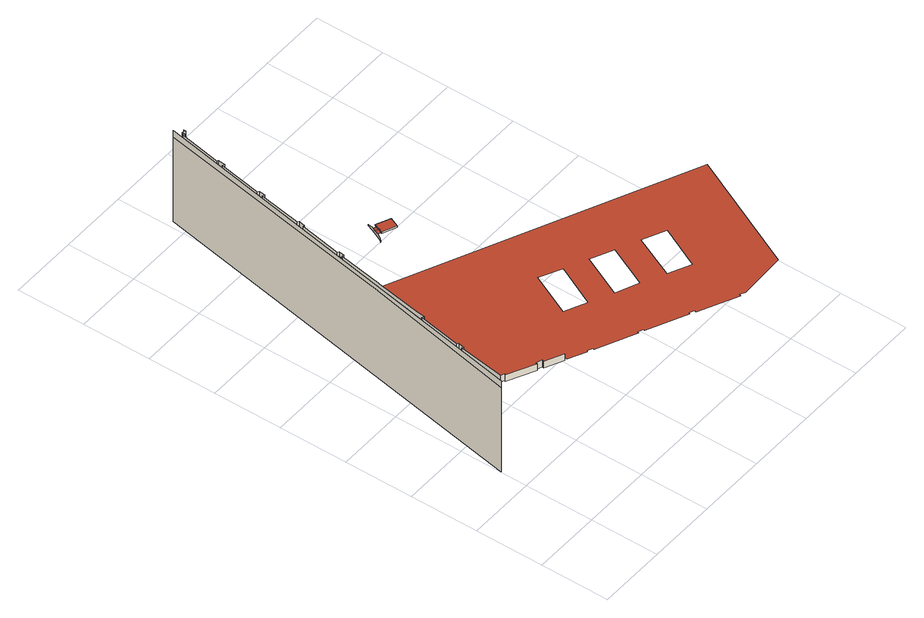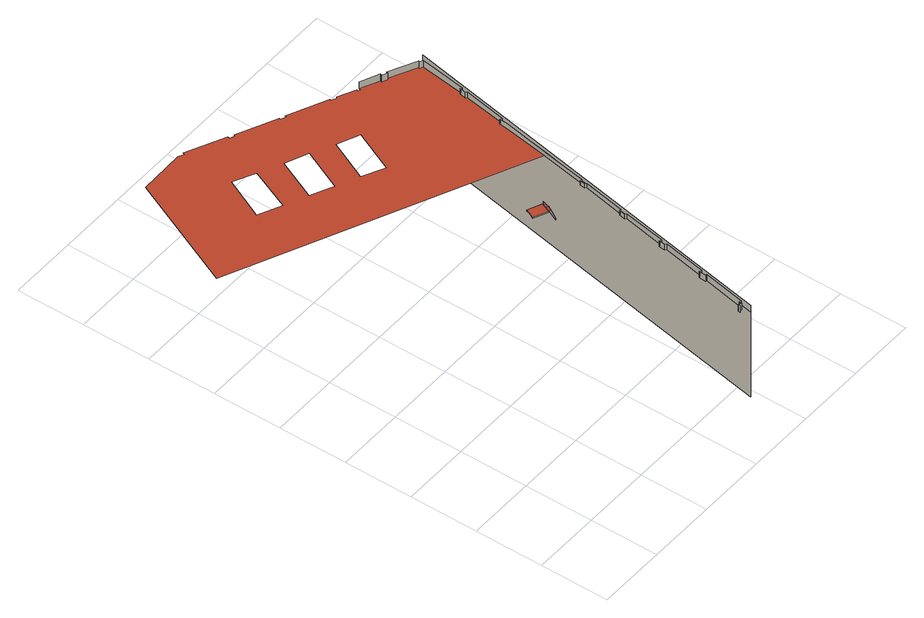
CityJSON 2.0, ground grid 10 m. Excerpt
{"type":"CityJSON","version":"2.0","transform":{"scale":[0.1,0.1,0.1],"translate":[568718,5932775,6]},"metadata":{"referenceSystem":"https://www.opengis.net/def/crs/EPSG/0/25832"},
"CityObjects":{
"building1":{"type":"Building","attributes":{"Grundfläche 2D":"6708.178450","Grundhöhe NN":"6.160"},"children":["building1-1"],"geometry":[{"type":"MultiSurface","lod":"3","boundaries":[[[0,1,2,3]],[[4,5,0,3,6,7]],[[8,9,10,2,1,11]],[[7,12,13,4]],[[8,14,15,9]],[[16,15,14,17]],[[17,18,19,16]],[[12,20,21,13]],[[22,21,20,23]],[[24,22,23,25]],[[26,27,24,25]],[[28,19,18,29]],[[29,30,31,28]],[[32,33,34,35,36,37,38,31,30,39]],[[40,41,42,43,44]],[[43,42,41,45,46]],[[32,39,30,29,18,17,14,8,11,1,0,5,4,13,21,22,24,27,47,48,49,50,51,52,53,54,55,56,57,58,59,60,61,62,63,64,65,66],[67,68,69,70],[71,72,73,74,75],[76,77,78,79,80]],[[34,81,82,35]],[[83,82,81,84]],[[84,85,86,83]],[[87,86,85,88]],[[88,89,90,87]],[[91,90,89,92]],[[92,93,94,91]],[[94,93,95,96]],[[97,98,99,100]],[[101,102,103,104,105,106,107,108,98,97,109,110,111]],[[109,97,100,112]],[[95,113,114,96]],[[115,114,113,116]],[[116,117,118,115]],[[119,118,117,120]],[[120,121,122,119]],[[123,122,121,124]],[[124,125,126,123]],[[127,126,125,128]],[[129,127,128,130]],[[131,129,130,132]],[[132,133,134,131]],[[133,135,136,134]]],"semantics":{"surfaces":[{"type":"WallSurface"},{"type":"RoofSurface"}],"values":[0,0,0,0,0,0,0,0,0,0,0,0,0,0,0,0,1,0,0,0,0,0,0,0,0,1,0,1,0,0,0,0,0,0,0,0,0,0,0,0]}}]},
"building1-1":{"type":"BuildingInstallation","parents":["building1"],"geometry":[{"type":"MultiSurface","lod":"3","boundaries":[[[137,138,139,140]],[[100,99,141,138,137,142,112]],[[139,138,141,143]],[[144,145,146,140,139,143,147]],[[137,140,146,142]]],"semantics":{"surfaces":[{"type":"RoofSurface"},{"type":"WallSurface"}],"values":[0,1,1,1,1]}}]}
},
"vertices":[
[13,143,145],[8,145,145],[8,145,156],[13,143,156],[12,141,145],[13,142,145],[13,142,156],[12,141,156],[18,212,147],[18,212,156],[9,150,156],[9,150,145],[51,122,156],[51,122,145],[20,211,147],[20,211,156],[22,220,156],[22,220,147],[20,221,147],[20,221,156],[52,124,156],[52,124,145],[60,121,145],[60,121,156],[59,118,145],[59,118,156],[85,106,156],[85,106,145],[31,283,156],[31,283,148],[34,282,148],[34,282,156],[47,360,150],[47,362,150],[58,425,149],[58,425,156],[47,362,156],[47,360,156],[35,292,156],[35,292,148],[110,723,156],[110,723,145],[42,362,150],[1,139,145],[1,139,156],[110,723,2],[1,139,2],[86,109,145],[90,107,145],[89,105,145],[114,93,145],[116,95,145],[123,91,145],[122,89,145],[178,63,145],[179,66,145],[187,62,145],[186,60,145],[242,34,145],[243,36,145],[251,33,145],[250,30,145],[305,4,145],[306,7,145],[314,3,145],[382,5,146],[460,173,150],[281,98,147],[308,158,148],[340,143,148],[312,83,147],[247,114,147],[215,128,147],[243,188,148],[247,186,148],[274,173,148],[182,144,147],[151,158,147],[179,218,148],[183,216,148],[210,203,148],[61,425,149],[61,425,156],[62,433,156],[62,433,149],[60,434,149],[60,434,156],[71,495,156],[71,495,148],[73,495,148],[73,495,156],[75,504,156],[75,504,148],[73,505,148],[73,505,156],[84,567,147],[84,567,156],[119,421,155],[117,416,154],[121,414,154],[123,419,155],[127,438,150],[127,438,148],[123,429,149],[117,416,149],[114,410,149],[112,407,149],[112,407,150],[114,410,152],[122,427,154],[123,429,154],[125,433,152],[126,425,154],[87,566,147],[87,566,156],[88,575,156],[88,575,147],[86,576,147],[86,576,156],[97,638,156],[97,638,146],[100,637,146],[100,637,156],[101,647,156],[101,647,146],[99,647,146],[99,647,156],[111,709,156],[111,709,145],[113,708,156],[113,708,145],[114,712,156],[114,712,145],[118,710,145],[118,710,156],[118,713,145],[118,713,156],
[127,427,156],[121,413,156],[141,404,156],[147,418,156],[121,413,154],[127,427,154],[141,404,154],[143,410,155],[146,416,154],[147,418,154],[141,405,154]
]}
